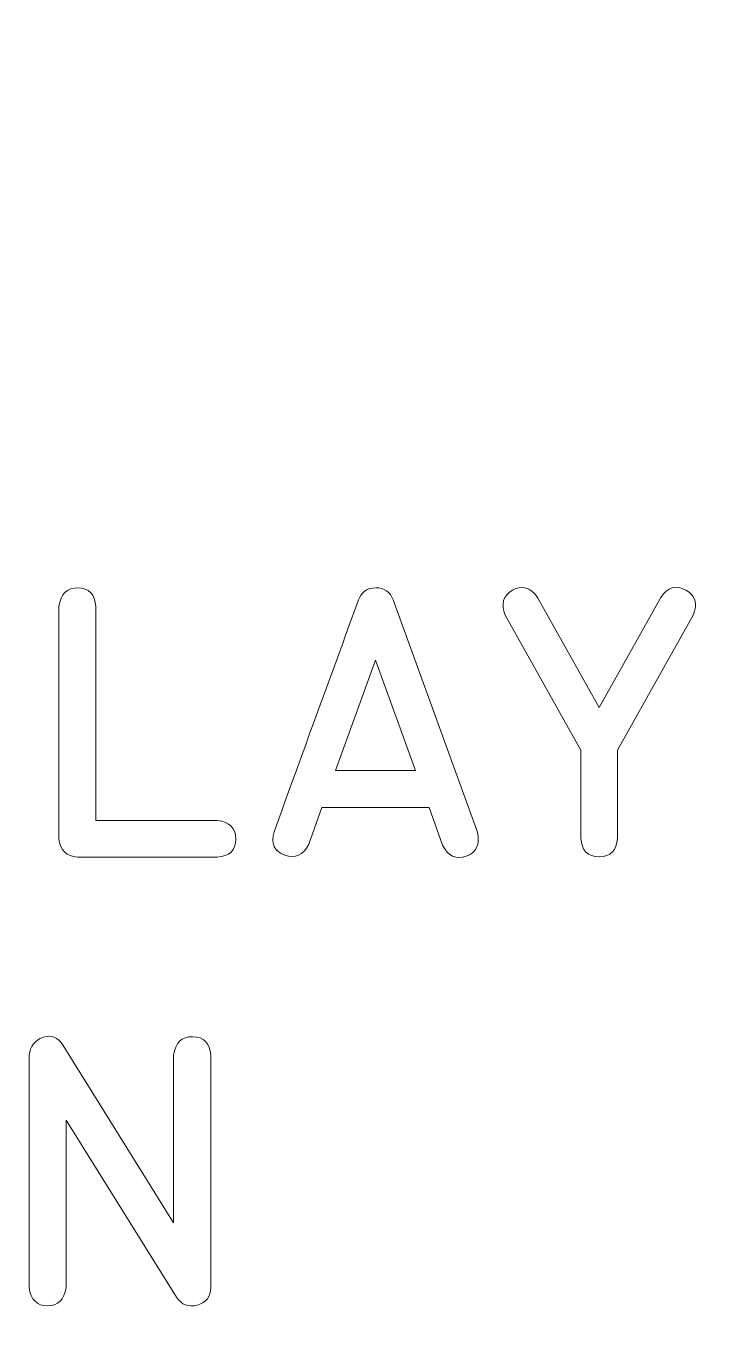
# Model space of a CAD drawing. Header units: millimetres. Extents: x -166 to 342, y -77 to 132.
# Drawn here: x 109.86 to 119.03, y -13.05 to 4.15 of the extents above; entities that cross this region are included whole.
import ezdxf

# ---------------------------------------------------------------- set-up
doc = ezdxf.new("R2010")
doc.units = ezdxf.units.MM
doc.header["$MEASUREMENT"] = 0
doc.layers.add('Engrave', color=7, linetype='Continuous')
doc.layers.add('Front', color=7, linetype='Continuous')

msp = doc.modelspace()

# ---------------------------------------------------------------- linework, layer by layer
at = {"layer": 'Engrave', "color": 240, "lineweight": 9}
for points, knots in [([(110.5295, -6.7353), (110.3884, -6.7259), (110.3067, -6.6465), (110.2849, -6.496), (110.2849, -6.496), (110.2849, -6.496), (110.2849, -3.4504), (110.2849, -3.4504), (110.2849, -3.4504), (110.309, -3.2852), (110.3931, -3.204), (110.5365, -3.2064), (110.5365, -3.2064), (110.68, -3.2093), (110.7582, -3.2911), (110.7705, -3.4504), (110.7705, -3.4504), (110.7705, -3.4504), (110.7705, -6.2543), (110.7705, -6.2543), (110.7705, -6.2543), (110.7705, -6.2543), (112.3604, -6.2531), (112.3604, -6.2531), (112.3604, -6.2531), (112.5238, -6.2714), (112.6044, -6.3537), (112.6026, -6.5001), (112.6026, -6.5001), (112.6008, -6.6465), (112.5197, -6.7247), (112.3586, -6.7353), (112.3586, -6.7353), (112.3586, -6.7353), (110.5295, -6.7353), (110.5295, -6.7353)], [0, 0, 0, 0, 0.1, 0.1, 0.1, 0.1, 0.2, 0.2, 0.2, 0.2, 0.3, 0.3, 0.3, 0.3, 0.4, 0.4, 0.4, 0.4, 0.5, 0.5, 0.5, 0.5, 0.6, 0.6, 0.6, 0.6, 0.7, 0.7, 0.7, 0.7, 0.8, 0.8, 0.8, 0.8, 1, 1, 1, 1]), ([(113.1047, -6.4013), (113.2882, -5.8945), (113.4722, -5.3883), (113.6562, -4.8826), (113.6562, -4.8826), (113.8409, -4.377), (114.0255, -3.8708), (114.2101, -3.3645), (114.2101, -3.3645), (114.2483, -3.2599), (114.3236, -3.207), (114.4359, -3.2058), (114.4359, -3.2058), (114.5488, -3.2046), (114.6246, -3.2575), (114.6634, -3.3645), (114.6634, -3.3645), (114.6634, -3.3645), (115.7676, -6.4095), (115.7676, -6.4095), (115.7676, -6.4095), (115.8017, -6.5718), (115.7523, -6.6759), (115.6194, -6.7229), (115.6194, -6.7229), (115.4859, -6.7705), (115.3836, -6.7217), (115.3107, -6.5783), (115.3107, -6.5783), (115.3107, -6.5783), (115.1338, -6.0856), (115.1338, -6.0856), (115.1338, -6.0856), (115.1338, -6.0856), (113.7297, -6.0856), (113.7297, -6.0856), (113.7297, -6.0856), (113.7297, -6.0856), (113.5575, -6.5665), (113.5575, -6.5665), (113.5575, -6.5665), (113.484, -6.7112), (113.3793, -6.7582), (113.2441, -6.7082), (113.2441, -6.7082), (113.1083, -6.6588), (113.0618, -6.5559), (113.1047, -6.4013)], [0, 0, 0, 0, 0.0769231, 0.0769231, 0.0769231, 0.0769231, 0.1538462, 0.1538462, 0.1538462, 0.1538462, 0.2307692, 0.2307692, 0.2307692, 0.2307692, 0.3076923, 0.3076923, 0.3076923, 0.3076923, 0.3846154, 0.3846154, 0.3846154, 0.3846154, 0.4615385, 0.4615385, 0.4615385, 0.4615385, 0.5384615, 0.5384615, 0.5384615, 0.5384615, 0.6153846, 0.6153846, 0.6153846, 0.6153846, 0.6923077, 0.6923077, 0.6923077, 0.6923077, 0.7692308, 0.7692308, 0.7692308, 0.7692308, 0.8461538, 0.8461538, 0.8461538, 0.8461538, 1, 1, 1, 1]), ([(118.1705, -3.3316), (118.2599, -3.197), (118.3681, -3.1652), (118.4951, -3.2352), (118.4951, -3.2352), (118.6221, -3.3052), (118.6544, -3.4145), (118.5927, -3.5639), (118.5927, -3.5639), (118.5927, -3.5639), (117.602, -5.333), (117.602, -5.333), (117.602, -5.333), (117.602, -5.333), (117.602, -6.4854), (117.602, -6.4854), (117.602, -6.4854), (117.5914, -6.6482), (117.5114, -6.73), (117.3615, -6.73), (117.3615, -6.73), (117.2116, -6.73), (117.1316, -6.6482), (117.1216, -6.4854), (117.1216, -6.4854), (117.1216, -6.4854), (117.1216, -5.333), (117.1216, -5.333), (117.1216, -5.333), (117.1216, -5.333), (116.1327, -3.5639), (116.1327, -3.5639), (116.1327, -3.5639), (116.0715, -3.4157), (116.1027, -3.3069), (116.2256, -3.2375), (116.2256, -3.2375), (116.3484, -3.1682), (116.4584, -3.1993), (116.5548, -3.3316), (116.5548, -3.3316), (116.5548, -3.3316), (117.3627, -4.775), (117.3627, -4.775), (117.3627, -4.775), (117.3627, -4.775), (118.1705, -3.3316), (118.1705, -3.3316)], [0, 0, 0, 0, 0.0769231, 0.0769231, 0.0769231, 0.0769231, 0.1538462, 0.1538462, 0.1538462, 0.1538462, 0.2307692, 0.2307692, 0.2307692, 0.2307692, 0.3076923, 0.3076923, 0.3076923, 0.3076923, 0.3846154, 0.3846154, 0.3846154, 0.3846154, 0.4615385, 0.4615385, 0.4615385, 0.4615385, 0.5384615, 0.5384615, 0.5384615, 0.5384615, 0.6153846, 0.6153846, 0.6153846, 0.6153846, 0.6923077, 0.6923077, 0.6923077, 0.6923077, 0.7692308, 0.7692308, 0.7692308, 0.7692308, 0.8461538, 0.8461538, 0.8461538, 0.8461538, 1, 1, 1, 1]), ([(114.958, -5.6017), (114.958, -5.6017), (114.4341, -4.1548), (114.4341, -4.1548), (114.4341, -4.1548), (114.4341, -4.1548), (113.9073, -5.6017), (113.9073, -5.6017), (113.9073, -5.6017), (113.9073, -5.6017), (114.958, -5.6017), (114.958, -5.6017)], [0, 0, 0, 0, 0.25, 0.25, 0.25, 0.25, 0.5, 0.5, 0.5, 0.5, 1, 1, 1, 1]), ([(114.4341, -4.1548), (114.4341, -4.1548), (114.958, -5.6017), (114.958, -5.6017), (114.958, -5.6017), (114.958, -5.6017), (114.4341, -4.1548), (114.4341, -4.1548)], [0, 0, 0, 0, 0.3333333, 0.3333333, 0.3333333, 0.3333333, 1, 1, 1, 1]), ([(112.2739, -12.3734), (112.2739, -12.4939), (112.2157, -12.5703), (112.0993, -12.6033), (112.0993, -12.6033), (111.9823, -12.6356), (111.8924, -12.6015), (111.8277, -12.5004), (111.8277, -12.5004), (111.8277, -12.5004), (110.3807, -10.1803), (110.3807, -10.1803), (110.3807, -10.1803), (110.3807, -10.1803), (110.3807, -12.3734), (110.3807, -12.3734), (110.3807, -12.3734), (110.3555, -12.5339), (110.2743, -12.6144), (110.1373, -12.6144), (110.1373, -12.6144), (109.9998, -12.6144), (109.9192, -12.5339), (109.8951, -12.3734), (109.8951, -12.3734), (109.8951, -12.3734), (109.8951, -9.3313), (109.8951, -9.3313), (109.8951, -9.3313), (109.9122, -9.212), (109.9733, -9.1332), (110.0785, -9.095), (110.0785, -9.095), (110.1838, -9.0573), (110.2714, -9.0932), (110.3414, -9.202), (110.3414, -9.202), (110.3414, -9.202), (111.7883, -11.5255), (111.7883, -11.5255), (111.7883, -11.5255), (111.7883, -11.5255), (111.7883, -9.3313), (111.7883, -9.3313), (111.7883, -9.3313), (111.8101, -9.1673), (111.8935, -9.0856), (112.0388, -9.0873), (112.0388, -9.0873), (112.184, -9.0891), (112.2622, -9.1702), (112.2739, -9.3313), (112.2739, -9.3313), (112.2739, -9.3313), (112.2739, -12.3734), (112.2739, -12.3734)], [0, 0, 0, 0, 0.0666667, 0.0666667, 0.0666667, 0.0666667, 0.1333333, 0.1333333, 0.1333333, 0.1333333, 0.2, 0.2, 0.2, 0.2, 0.2666667, 0.2666667, 0.2666667, 0.2666667, 0.3333333, 0.3333333, 0.3333333, 0.3333333, 0.4, 0.4, 0.4, 0.4, 0.4666667, 0.4666667, 0.4666667, 0.4666667, 0.5333333, 0.5333333, 0.5333333, 0.5333333, 0.6, 0.6, 0.6, 0.6, 0.6666667, 0.6666667, 0.6666667, 0.6666667, 0.7333333, 0.7333333, 0.7333333, 0.7333333, 0.8, 0.8, 0.8, 0.8, 0.8666667, 0.8666667, 0.8666667, 0.8666667, 1, 1, 1, 1])]:
    msp.add_open_spline(points, degree=3, knots=knots, dxfattribs=at)
at = {"layer": 'Front', "color": 250, "lineweight": 9}
msp.add_open_spline([(152.6833, 132.2633), (152.6833, 132.2633), (81.6274, 132.2633), (81.6274, 132.2633), (81.6274, 132.2633), (81.0774, 132.2633), (80.6286, 131.8152), (80.6275, 131.2654), (80.6275, 131.2654), (80.6275, 131.2654), (80.618, 126.7054), (80.618, 126.7054), (80.618, 126.7054), (80.6178, 123.3068), (77.862, 120.5503), (74.4633, 120.5503), (74.4633, 120.5503), (74.4329, 120.5503), (74.4029, 120.5509), (74.3728, 120.5515), (74.3728, 120.5515), (74.3728, 120.5515), (74.3726, 120.5503), (74.3726, 120.5503), (74.3726, 120.5503), (74.3726, 120.5503), (70.5681, 120.5503), (70.5681, 120.5503), (70.5681, 120.5503), (70.0176, 120.5503), (69.5688, 120.1016), (69.5683, 119.5513), (69.5683, 119.5513), (69.5682, 66.8239), (69.5684, -17.0402), (69.5684, -64.3556), (69.5684, -64.3556), (69.5688, -64.9059), (70.0178, -65.3547), (70.5683, -65.3547), (70.5683, -65.3547), (70.5683, -65.3547), (74.0973, -65.3547), (74.0973, -65.3547), (74.0973, -65.3547), (74.0973, -65.3547), (74.0973, -65.3565), (74.0973, -65.3565), (74.0973, -65.3565), (74.1273, -65.3555), (74.1576, -65.3547), (74.1879, -65.3547), (74.1879, -65.3547), (77.5863, -65.3547), (80.3426, -68.1108), (80.3426, -71.5095), (80.3426, -71.5095), (80.3426, -71.5095), (80.3443, -75.837), (80.3443, -75.837), (80.3443, -75.837), (80.3445, -76.388), (80.7937, -76.8367), (81.3444, -76.8367), (81.3444, -76.8367), (81.3444, -76.8367), (159.3139, -76.8367), (159.3139, -76.8367), (159.3139, -76.8367), (159.8569, -76.8367), (160.3016, -76.4019), (160.3139, -75.8594), (160.3139, -75.8594), (160.3139, -75.8594), (160.4131, -71.4821), (160.4131, -71.4821), (160.4131, -71.4821), (160.4133, -71.4745), (160.4133, -71.4683), (160.4133, -71.461), (160.4133, -71.461), (160.4192, -68.0689), (162.779, -65.3589), (166.1733, -65.3589), (166.1733, -65.3589), (166.2035, -65.3589), (166.2337, -65.3595), (166.2638, -65.3601), (166.2638, -65.3601), (166.2638, -65.3601), (166.2638, -65.3589), (166.2638, -65.3589), (166.2638, -65.3589), (166.2638, -65.3589), (170.068, -65.3589), (170.068, -65.3589), (170.068, -65.3589), (170.6189, -65.3589), (171.0683, -64.9096), (171.0683, -64.3587), (171.0683, -64.3587), (171.0682, -17.1467), (171.0682, 32.5805), (171.0682, 86.8463), (171.0682, 86.8463), (171.0682, 87.3972), (170.619, 87.8464), (170.0682, 87.8464), (170.0682, 87.8464), (170.0682, 87.8464), (166.539, 87.8464), (166.539, 87.8464), (166.539, 87.8464), (166.539, 87.8464), (166.539, 87.8478), (166.539, 87.8478), (166.539, 87.8478), (166.5091, 87.8472), (166.479, 87.8464), (166.4487, 87.8464), (166.4487, 87.8464), (163.0501, 87.8464), (160.294, 91.5024), (160.294, 94.9012), (160.294, 94.9012), (160.3992, 98.6272), (161.7592, 101.4373), (166.5219, 102.0797), (166.5219, 102.0797), (167.3051, 102.2579), (167.371, 103.0392), (167.0458, 103.7648), (167.0458, 103.7648), (162.8334, 113.1637), (158.0492, 122.4704), (153.5834, 131.699), (153.5834, 131.699), (153.4124, 132.0527), (153.0762, 132.2633), (152.6833, 132.2633)], degree=3, knots=[0, 0, 0, 0, 0.0277778, 0.0277778, 0.0277778, 0.0277778, 0.0555556, 0.0555556, 0.0555556, 0.0555556, 0.0833333, 0.0833333, 0.0833333, 0.0833333, 0.1111111, 0.1111111, 0.1111111, 0.1111111, 0.1388889, 0.1388889, 0.1388889, 0.1388889, 0.1666667, 0.1666667, 0.1666667, 0.1666667, 0.1944444, 0.1944444, 0.1944444, 0.1944444, 0.2222222, 0.2222222, 0.2222222, 0.2222222, 0.25, 0.25, 0.25, 0.25, 0.2777778, 0.2777778, 0.2777778, 0.2777778, 0.3055556, 0.3055556, 0.3055556, 0.3055556, 0.3333333, 0.3333333, 0.3333333, 0.3333333, 0.3611111, 0.3611111, 0.3611111, 0.3611111, 0.3888889, 0.3888889, 0.3888889, 0.3888889, 0.4166667, 0.4166667, 0.4166667, 0.4166667, 0.4444444, 0.4444444, 0.4444444, 0.4444444, 0.4722222, 0.4722222, 0.4722222, 0.4722222, 0.5, 0.5, 0.5, 0.5, 0.5277778, 0.5277778, 0.5277778, 0.5277778, 0.5555556, 0.5555556, 0.5555556, 0.5555556, 0.5833333, 0.5833333, 0.5833333, 0.5833333, 0.6111111, 0.6111111, 0.6111111, 0.6111111, 0.6388889, 0.6388889, 0.6388889, 0.6388889, 0.6666667, 0.6666667, 0.6666667, 0.6666667, 0.6944444, 0.6944444, 0.6944444, 0.6944444, 0.7222222, 0.7222222, 0.7222222, 0.7222222, 0.75, 0.75, 0.75, 0.75, 0.7777778, 0.7777778, 0.7777778, 0.7777778, 0.8055556, 0.8055556, 0.8055556, 0.8055556, 0.8333333, 0.8333333, 0.8333333, 0.8333333, 0.8611111, 0.8611111, 0.8611111, 0.8611111, 0.8888889, 0.8888889, 0.8888889, 0.8888889, 0.9166667, 0.9166667, 0.9166667, 0.9166667, 0.9444444, 0.9444444, 0.9444444, 0.9444444, 1, 1, 1, 1], dxfattribs=at)

doc.saveas('drawing.dxf')
